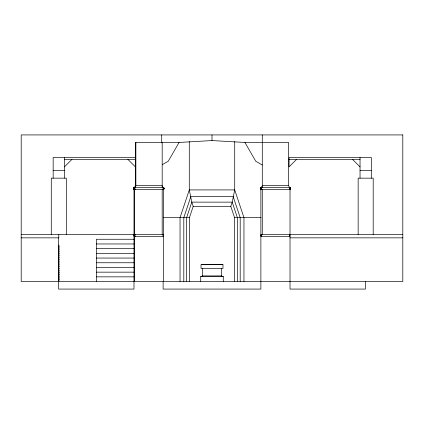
<?xml version="1.0" encoding="UTF-8"?>
<svg xmlns="http://www.w3.org/2000/svg" width="424" height="424" viewBox="0 0 424 424"><rect width="100%" height="100%" fill="white"/><g stroke="black" fill="none" stroke-linecap="round" stroke-linejoin="round"><path stroke-width="0.64" d="M21.2 234.557L163.595 234.557L163.595 189.443L134.456 189.443L133.989 188.505A0.938 0.938 0 0 1 134.927 187.562L135.866 185.68L162.185 185.68L163.123 187.562L163.123 189.443C164.395 188.473 164.433 188.526 163.123 187.562L134.456 187.562C133.253 187.498 133.247 189.528 134.456 189.411M260.437 188.744C260.575 187.498 260.182 189.65 261.343 189.443L261.343 187.562L262.286 185.68L288.601 185.68L289.544 187.562A0.938 0.938 0 0 1 290.482 188.505L290.207 189.168L289.544 189.443L289.544 187.562L261.343 187.562L260.437 188.261M134.456 188.033L134.456 187.562C133.422 187.541 133.226 189.168 134.222 189.411A0.938 0.938 0 0 1 134.456 187.562L135.399 185.68L135.399 142.448L179.082 142.448L212 140.567L244.918 142.448L288.601 142.448L288.601 185.68M260.437 188.505L260.702 187.837L261.343 187.562A0.938 0.938 0 0 0 260.405 188.505L261.343 189.443A0.938 0.938 0 0 1 260.405 188.505L260.532 188.505M289.661 187.594L290.482 188.505A0.938 0.938 0 0 1 289.544 189.443C290.843 189.491 290.525 187.382 289.603 187.594M134.397 189.411C134.689 186.21 132.807 188.076 134.249 189.411M134.715 188.033L134.927 187.562L134.927 189.443L134.021 188.744L134.456 187.562L133.814 188.261L133.883 188.972L134.456 189.443M261.136 188.033L261.343 187.562L260.638 188.033M58.798 246.911L58.798 245.342M58.798 248.782L58.798 247.213M58.798 250.658L58.798 249.089M58.798 252.529L58.798 250.96M58.798 254.4L58.798 252.831M58.798 256.276L58.798 254.707M58.798 258.147L58.798 256.578M58.798 260.018L58.798 258.449M58.798 261.894L58.798 260.325M58.798 263.765L58.798 262.196M58.798 265.636L58.798 264.067M58.798 267.512L58.798 265.943M58.798 269.383L58.798 267.814M58.798 271.254L58.798 269.685M58.798 273.13L58.798 271.561M58.798 275.001L58.798 273.432M58.798 276.872L58.798 275.303M58.798 278.748L58.798 277.179M58.798 280.619L58.798 279.05M189.443 281.552L189.443 217.639L193.201 206.361L191.791 202.131L189.284 189.915L189.284 141.552M234.557 281.552L234.557 217.639L230.799 206.361L232.209 202.131L234.716 189.915L234.716 141.552M58.798 246.747L59.031 246.084M58.798 248.618L59.031 247.961M58.798 250.494L59.031 249.831M58.798 252.365L59.031 251.702M58.798 254.236L59.031 253.579M58.798 256.112L59.031 255.449M58.798 257.983L59.031 257.32M58.798 259.854L59.031 259.197M58.798 261.73L59.031 261.067M58.798 263.601L59.031 262.938M58.798 265.472L59.031 264.815M58.798 267.348L59.031 266.685M58.798 269.219L59.031 268.556M58.798 271.09L59.031 270.433M58.798 272.966L59.031 272.303M58.798 274.837L59.031 274.174M58.798 276.708L59.031 276.05M58.798 278.584L59.031 277.921M58.798 280.455L59.031 279.792M134.519 188.033C135.394 187.106 133.899 187.784 133.989 188.505A0.938 0.938 0 0 0 134.927 189.443C132.76 189.422 135.495 186.449 134.355 188.033M163.532 188.972L163.791 189.168L164.003 188.744M260.94 188.033L261.343 187.562L260.771 188.033M290.011 189.316L289.947 188.972M163.701 188.972L163.123 189.443A0.938 0.938 0 0 0 164.067 188.505A0.938 0.938 0 0 0 163.123 187.562L164.003 188.261M290.117 188.972L289.603 189.411M179.082 142.448L168.227 161.247L162.26 164.692M134.222 188.033L134.927 187.562M163.828 188.972L163.187 189.411M64.437 166.886L71.953 159.366M133.751 235.495L134.456 235.495L135.086 234.869M296.593 159.366L289.073 166.886L289.073 157.484L371.313 157.484L371.313 178.165M163.245 189.411L163.765 189.168M289.661 189.411C291.203 189.623 289.179 186.396 290.117 188.033M200.722 281.552L200.722 276.538L202.603 275.913L221.397 275.913L223.278 276.538L223.278 281.552M135.399 157.484L53.159 157.484L53.159 178.165M64.437 159.366L135.399 159.366M289.073 159.366L360.034 159.366M53.159 170.644L64.437 170.644M360.034 170.644L371.313 170.644M133.989 187.689L134.927 187.689M163.595 187.689L163.06 187.689L163.362 188.033M260.877 187.689L261.343 187.689M290.011 187.689L289.947 188.033M133.793 187.837L134.927 187.837M162.986 187.837L163.791 187.837M260.681 187.837L261.343 187.837M289.873 187.837L290.207 187.837M133.645 188.033L134.927 188.033M163.06 188.033L163.94 188.033M260.532 188.033L261.343 188.033M289.751 188.033L290.355 188.033M133.549 188.261L134.222 188.261M290.186 188.261L290.451 188.261M133.518 188.505L134.265 188.505M290.207 188.505L290.482 188.505M133.549 188.744L134.222 188.744M290.186 188.744L290.451 188.744M133.645 188.972L134.715 188.972M163.441 188.972L163.94 188.972M260.532 188.972L260.94 188.972M289.751 188.972L290.355 188.972M133.793 189.168L134.519 188.972M260.681 189.168L261.014 189.168M289.873 189.168L290.207 189.168M133.989 189.316L134.864 189.411M260.877 189.316L261.279 189.411M134.222 188.972L134.927 189.411M193.201 206.361L230.799 206.361M163.68 217.639L189.443 217.639M234.557 217.639L260.977 217.639M260.877 234.557L402.8 234.557M133.989 235.029L133.989 235.967M163.123 235.029L163.123 235.967M260.877 235.029L260.877 235.967M260.638 235.495L261.343 235.495M289.544 235.495L290.011 235.495M133.989 236.438L163.595 236.438L163.595 281.552M260.877 236.438L290.011 236.438M21.2 237.848L58.798 237.848L58.798 234.557M290.011 237.848L402.8 237.848M133.989 239.258L96.391 239.258L96.391 281.552M96.391 243.959L133.989 243.959M58.56 245.109L58.798 281.552M96.391 248.655L133.989 248.655M96.391 253.356L133.989 253.356M96.391 258.057L133.989 258.057M96.391 262.753L133.989 262.753M96.391 267.454L133.989 267.454M96.391 272.155L133.989 272.155M200.722 276.538L223.278 276.538M96.391 276.851L133.989 276.851M261.221 189.411L260.771 188.972M262.286 165.005L255.773 161.247L244.918 142.448M163.123 187.689L163.468 188.033A0.938 0.938 0 0 0 163.123 187.689L163.441 188.033M260.94 189.316L260.638 188.972M352.514 159.366L360.034 166.886M127.878 159.366L135.399 166.886M134.456 235.495L135.086 236.126M162.986 187.689L163.229 188.033M134.594 189.316L134.355 188.972M163.828 188.033L163.123 187.562L163.335 188.033M163.701 188.033L163.123 187.562L163.532 188.033M58.798 245.507L59.031 246.169M58.798 247.378L59.031 248.04M58.798 249.254L59.031 249.911M58.798 251.125L59.031 251.787M58.798 252.996L59.031 253.658M58.798 254.872L59.031 255.529M58.798 256.743L59.031 257.405M58.798 258.613L59.031 259.276M58.798 260.49L59.031 261.147M58.798 262.361L59.031 263.023M58.798 264.232L59.031 264.894M58.798 266.108L59.031 266.765M58.798 267.979L59.031 268.641M58.798 269.849L59.031 270.512M58.798 271.726L59.031 272.383M58.798 273.597L59.031 274.259M58.798 275.468L59.031 276.13M58.798 277.344L59.031 278.001M58.798 279.215L59.031 279.877M373.194 234.557L373.194 178.165L358.153 178.165L358.153 234.557M365.44 281.552L365.44 289.073L290.011 289.073L290.011 189.443L260.877 189.443L260.877 289.073L163.123 289.073L163.123 281.552M360.034 157.484L360.034 178.165M289.544 234.557L289.544 236.438M262.286 134.927L262.286 187.562M262.286 189.443L262.286 234.557M261.343 234.557L261.343 236.438M243.959 281.552L243.959 217.639L234.716 189.915L189.284 189.915L180.041 217.639L180.041 281.552M240.196 281.552L240.196 217.639L233.147 196.492L190.853 196.492L183.804 217.639L183.804 281.552M237.376 281.552L237.376 217.639L232.209 202.131L191.791 202.131L186.624 217.639L186.624 281.552M222.028 264.634L222.028 264.322L201.972 264.322L201.972 264.634M221.397 268.392L221.397 275.913M212 134.927L212 140.567M202.603 268.392L202.603 275.913M163.123 234.557L163.123 236.438M162.185 142.448L162.185 187.562M162.185 189.443L162.185 234.557M161.714 134.927L161.714 142.867M135.866 142.448L135.866 185.68M134.927 234.557L134.927 236.438M134.456 188.972L134.456 281.552M133.989 189.443L133.989 289.073L58.56 289.073L58.56 237.848M66.314 234.557L66.314 178.165L51.278 178.165L51.278 234.557M64.437 157.484L64.437 178.165M402.8 134.927L21.2 134.927L21.2 281.552L402.8 281.552L402.8 134.927M222.966 264.634L201.034 264.634L201.034 268.392L222.966 268.392L222.966 264.634M162.89 187.594L162.657 187.562A0.938 0.938 0 0 1 162.901 187.594"/></g></svg>
